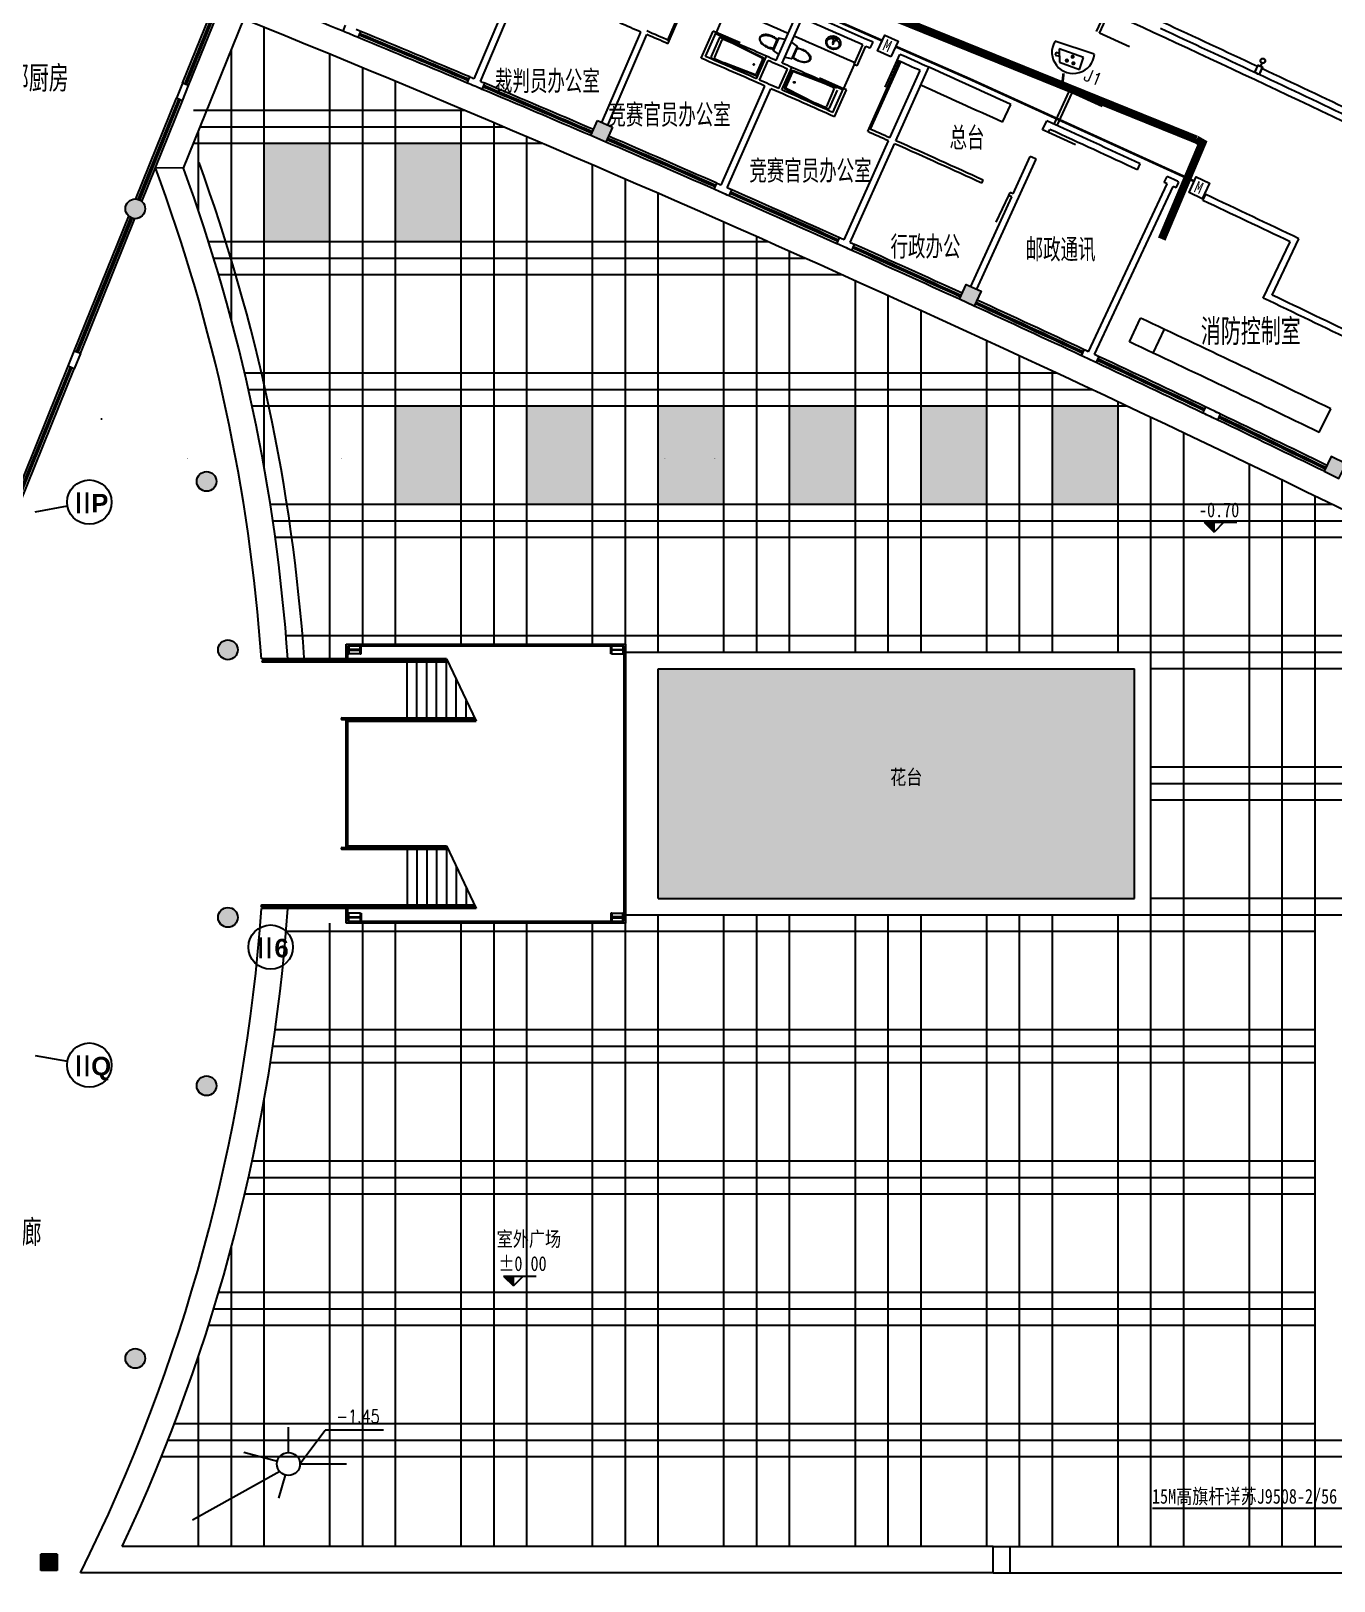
# Model space of a CAD drawing. Extents: x 23317406 to 24383751, y 42324270 to 43451021.
# Drawn here: x 24044219 to 24083895, y 43302981 to 43350191 of the extents above; entities that cross this region are included whole.
import ezdxf
from ezdxf.enums import TextEntityAlignment as Align

# ---------------------------------------------------------------- set-up
doc = ezdxf.new("R2010")
doc.units = 0
doc.header["$MEASUREMENT"] = 0
doc.linetypes.add('CONTINOUS', pattern=[2000000.0, 1000000.0, 1000000.0])
doc.linetypes.add('HIDDEN', pattern=[9.525, 6.35, -3.175])
doc.layers.get('0').update_dxf_attribs({"linetype": 'CONTINUOUS'})
doc.layers.get('DEFPOINTS').update_dxf_attribs({"linetype": 'CONTINUOUS'})
for name, color, linetype in [('WZ', 7, 'CONTINUOUS'), ('Y', 3, 'CONTINOUS'), ('Y-DIM', 7, 'CONTINUOUS'), ('Y-JING', 7, 'CONTINUOUS'), ('墙', 7, 'CONTINUOUS'), ('座位', 253, 'CONTINUOUS'), ('散水', 9, 'CONTINUOUS'), ('柱填充', 8, 'CONTINUOUS'), ('柱形', 7, 'CONTINUOUS'), ('标注', 7, 'CONTINUOUS'), ('栏杆', 146, 'CONTINUOUS'), ('楼梯', 5, 'CONTINUOUS'), ('汉字', 7, 'CONTINUOUS'), ('监控管线', 11, 'CONTINUOUS'), ('监控设备', 1, 'CONTINUOUS'), ('辅助件', 9, 'CONTINUOUS'), ('边界', 9, 'CONTINUOUS'), ('门禁管线', 6, 'CONTINUOUS'), ('门禁设备', 6, 'CONTINUOUS'), ('门窗', 7, 'CONTINUOUS'), ('隔墙', 7, 'CONTINUOUS')]:
    doc.layers.add(name, color=color, linetype=linetype)
doc.styles.add('ATT', font='txt')
doc.styles.add('DFHZ', font='romans.shx', dxfattribs={"width": 0.7, "bigfont": 'dfhz.shx'})
doc.styles.add('HZTXT', font='txt', dxfattribs={"width": 0.9, "bigfont": 'HZTXT'})
doc.styles.add('KSHZ', font='ROMANS.shx', dxfattribs={"height": 800, "bigfont": 'dfhz.shx'})
doc.styles.add('Q1', font='SimSun.ttf', dxfattribs={"width": 0.8, "height": 450})
doc.styles.add('Q200', font='SimSun.ttf', dxfattribs={"width": 0.8, "height": 450})
doc.styles.add('T-SG-01$0$Arial', font='ARIALBD.TTF')
doc.dimstyles.new('Q2', dxfattribs={"dimscale": 150, "dimtxt": 2.5, "dimasz": 2.5, "dimexe": 0, "dimexo": 0, "dimgap": 0.5, "dimtad": 1, "dimdec": 4, "dimdsep": 46, "dimtxsty": 'Q200', "dimblk1": 'DOTSMALL', "dimblk2": 'DOTSMALL', "dimsah": 1, "dimcen": 2.5, "dimadec": 0, "dimazin": 0, "dimtfac": 1, "dimtdec": 3, "dimtmove": 2, "dimatfit": 3, "dimldrblk": 'DOTSMALL', "dimfxl": 1, "dimtolj": 1, "dimtzin": 10, "dimarcsym": 0})
pattern_1 = [(0, (497811.5, 479338.13), (79.375, 158.75), [0, -158.75])]

# ---------------------------------------------------------------- blocks, each defined once
blk = doc.blocks.new('_DOTSMALL')
at = {"color": 0, "linetype": 'ByBlock', "const_width": 0.5}
blk.add_lwpolyline([(-0.0625, 0, 1), (0.0625, 0, 1)], format="xyb", close=True, dxfattribs=at)
blk = doc.blocks.new('*D57')
at = {"color": 0, "linetype": 'ByBlock'}
for p, q in [((24067622, 43415786), (24068480, 43416273)), ((24093003, 43322213), (24094989, 43322279))]:
    blk.add_line(p, q, dxfattribs=at)
blk.add_arc((23891114, 43315516), 203987, 1.9, 29.6, dxfattribs=at)
at = {"layer": 'DEFPOINTS', "color": 0, "linetype": 'ByBlock'}
for p in [(24067622, 43415786), (24065013, 43414304), (24091262, 43354904), (24091005, 43322147), (24093003, 43322213)]:
    blk.add_point(p, dxfattribs=at)
at = {"color": 0, "linetype": 'ByBlock', "xscale": 375, "yscale": 375, "zscale": 375}
for p, rotation in [((24068480, 43416273), 119.5999999999897), ((24094989, 43322279), 271.8999999989299)]:
    blk.add_blockref('_DOTSMALL', p, dxfattribs=dict(at, rotation=rotation))
at = {"color": 0, "linetype": 'ByBlock', "insert": (24087731, 43370967), "char_height": 450, "attachment_point": 5, "rotation": 285.75, "style": 'Q200'}
blk.add_mtext('\\A1;27.7°', dxfattribs=at)
blk = doc.blocks.new('M100')
at = {"layer": '门窗'}
blk.add_line((0, 1000), (0, 0), dxfattribs=at)
blk = doc.blocks.new('A$C0EA51E81')
at = {"layer": '标注', "rotation": 245.3683112165832}
blk.add_blockref('M100', (834, 2235), dxfattribs=at)
at = {"layer": '标注', "xscale": -1, "rotation": 245.368311216582}
blk.add_blockref('M100', (0, 417), dxfattribs=at)
blk = doc.blocks.new('A$C3B131FE0')
at = {"layer": '门窗', "xscale": 0.8999999999999999, "yscale": 0.8999999999999999, "zscale": 0.8999999999999999, "rotation": 154.1173299468511}
blk.add_blockref('M100', (898, 810), dxfattribs=at)
blk = doc.blocks.new('WC-3')
for points in [[(382, 218, 0.033558), (397, 269, 0.056391), (412, 405, 0.056391), (397, 541, 0.070142), (358, 644, 0.106098), (290, 721, 0.162033), (225, 743, 0.162033), (161, 721, 0.106098), (93, 644, 0.070142), (54, 541, 0.056391), (38, 405, 0.056391), (54, 269, 0.033558), (69, 218)], [(55, 405, -0.056391), (70, 537, -0.070142), (108, 636, -0.106098), (170, 708, -0.162033), (225, 726, -0.162033), (280, 708, -0.106098), (343, 636, -0.070142), (381, 537, -0.056391), (396, 405, -0.056391), (381, 273, -0.027675), (369, 232), (81, 232, -0.027675), (70, 273, -0.056391)], [(-20, 24, 0.477064), (0, 0), (463, 0, 0.477064), (473, 12), (431, 207, 0.354037), (426, 211), (24, 211, 0.354037), (19, 207)]]:
    blk.add_lwpolyline(points, format="xyb", close=True)
blk = doc.blocks.new('15PLAV04')
at = {"color": 0, "linetype": 'ByBlock'}
for p, q in [((2.5, -1.5), (2.5, 1.5)), ((7, 0.5), (3, 1.5)), ((4, 1.25), (4, 3.635323)), ((7, -0.5), (7, 0.5)), ((3, -1.5), (7, -0.5)), ((4, -3.628449), (4, -1.25))]:
    blk.add_line(p, q, dxfattribs=at)
blk.add_lwpolyline([(8, 9, 0.109452), (4.986152, 8.332258, 0.102376), (2.343146, 6.363961, 0.093737), (0.622313, 3.491319, 0.088426), (0, 0, 0.088426), (0.622313, -3.491319, 0.093737), (2.343146, -6.363961, 0.102376), (4.986152, -8.332258, 0.109452), (8, -9, 0.109452), (11.013848, -8.332258, 0.102376), (13.656854, -6.363961, 0.093737), (15.377687, -3.491319, 0.088426), (16, 0, 0.088426), (15.377687, 3.491319, 0.093737), (13.656854, 6.363961, 0.102376), (11.013848, 8.332258, 0.109452)], format="xyb", close=True, dxfattribs=at)
for centre in [(3, 2.5), (9, 0), (3, -2.5)]:
    blk.add_circle(centre, 1, dxfattribs=at)
for centre, radius, start, end in [((7, 3.635323), 3, 146.09549, 180), ((11.358035, 0.706347), 8.250845, 143.130102, 146.09549), ((9.915843, 1.787992), 6.448105, 118.911201, 143.130102), ((9, 3.446272), 4.553728, 90, 118.911201), ((9, 3.446272), 4.553728, 61.088799, 90), ((8.084157, 1.787992), 6.448105, 36.869898, 61.088799), ((6.641965, 0.706347), 8.250845, 17.257939, 36.869898), ((4.368267, 0), 10.631733, 0, 17.257939), ((4.368267, 0), 10.631733, 342.742061, 0), ((7, -3.628449), 3, 180, 212.259808), ((9.915843, -1.787992), 6.448105, 212.259808, 241.088799), ((9, -3.446272), 4.553728, 241.088799, 270), ((9, -3.446272), 4.553728, 270, 298.911201), ((8.084157, -1.787992), 6.448105, 298.911201, 323.130102), ((6.641965, -0.706347), 8.250845, 323.130102, 342.742061)]:
    blk.add_arc(centre, radius, start, end, dxfattribs=at)
at = {"color": 0, "linetype": 'ByBlock', "style": 'ATT'}
for tag, p, flags in [('ITEM', (0, -17.5), 3), ('ROOM_NUMBER', (0, -26.5), 1)]:
    blk.add_attdef(tag, p, '', height=6, dxfattribs=dict(at, flags=flags))
blk = doc.blocks.new('A$C1B106C9F')
at = {"layer": '汉字'}
blk.add_hatch(color=0, dxfattribs=at).paths.add_polyline_path([(300, 300), (0, 300), (300, 0)])
at = {"layer": '汉字', "color": 0}
for p, q in [((0, 300), (989, 300)), ((0, 300), (300, 0)), ((600, 300), (300, 0)), ((300, 0), (300, 300))]:
    blk.add_line(p, q, dxfattribs=at)
blk = doc.blocks.new('A$C598A25E8')
at = {"layer": '监控设备', "color": 6}
blk.add_lwpolyline([(525, 73), (86, 0), (0, 518), (439, 591)], close=True, dxfattribs=at)
at = {"layer": '门禁设备', "style": 'Q1', "width": 0.9}
blk.add_text('M', height=360, rotation=10.6583, dxfattribs=at).set_placement((170, 101, -121))
blk = doc.blocks.new('A$C5D8D358B')
at = {"layer": 'WZ'}
for p, q in [((1282, 582), (78, 983)), ((111, 632), (96, 555)), ((96, 555), (227, 520)), ((223, 601), (111, 632)), ((219, 743), (228, 340)), ((952, 486), (219, 743)), ((834, 122), (957, 487)), ((228, 340), (834, 122))]:
    blk.add_line(p, q, dxfattribs=at)
at = {"layer": 'WZ', "const_width": 63.8}
for points in [[(655, 500, 1), (592, 512, 1)], [(480, 384, 1), (417, 395, 1)], [(680, 300, 1), (616, 311, 1)]]:
    blk.add_lwpolyline(points, format="xyb", close=True, dxfattribs=at)
at = {"layer": 'WZ'}
blk.add_arc((644, 646), 650, 149.9091, 354.3172, dxfattribs=at)

msp = doc.modelspace()

# ---------------------------------------------------------------- hatches: boundary and pattern name
at = {"layer": '座位'}
h = msp.add_hatch(dxfattribs=at)
h.set_pattern_fill('DOTS', color=251, scale=100, style=0)
h.set_pattern_definition(pattern_1)
h.paths.add_polyline_path([(24057320.00002, 43338768.01505), (24055320.00002, 43338768.01505), (24055320.00002, 43335768.01505), (24057320.00002, 43335768.01505)])
h.paths.add_polyline_path([(24061320.00002, 43338768.01505), (24059320.00002, 43338768.01505), (24059320.00002, 43335768.01505), (24061320.00002, 43335768.01505)])
h.paths.add_polyline_path([(24065320.00002, 43338768.01505), (24063320.00002, 43338768.01505), (24063320.00002, 43335768.01505), (24065320.00002, 43335768.01505)])
h.paths.add_polyline_path([(24069320.00002, 43338768.01505), (24067320.00002, 43338768.01505), (24067320.00002, 43335768.01505), (24069320.00002, 43335768.01505)])
h.paths.add_polyline_path([(24073320.00002, 43338768.01505), (24071320.00002, 43338768.01505), (24071320.00002, 43335768.01505), (24073320.00002, 43335768.01505)])
h.paths.add_polyline_path([(24077320.00002, 43338768.01505), (24075320.00002, 43338768.01505), (24075320.00002, 43335768.01505), (24077320.00002, 43335768.01505)])
h.paths.add_polyline_path([(24053320.00002, 43346768.01505), (24051320.00002, 43346768.01505), (24051320.00002, 43343768.01505), (24053320.00002, 43343768.01505)])
h.paths.add_polyline_path([(24057320.00002, 43346768.01505), (24055320.00002, 43346768.01505), (24055320.00002, 43343768.01505), (24057320.00002, 43343768.01505)])
h = msp.add_hatch(dxfattribs=at)
h.set_pattern_fill('DOTS', color=251, scale=100, style=0)
h.set_pattern_definition(pattern_1)
h.paths.add_polyline_path([(24063320.00002, 43330768.01505), (24063320.00002, 43323768.01505), (24077820.00002, 43323768.01505), (24077820.00002, 43330768.01505)])
at = {"layer": '柱填充'}
h = msp.add_hatch(color=256, dxfattribs=at)
edge = h.paths.add_edge_path()
edge.add_arc((24047394.88723, 43344775.46336), 300, 0, 360)
edge = h.paths.add_edge_path()
edge.add_arc((24049564.8116, 43336471.36889), 300, 0, 360)
edge = h.paths.add_edge_path()
edge.add_arc((24050213.11165, 43331343.01503), 300, 0, 360)
edge = h.paths.add_edge_path()
edge.add_arc((24050213.11154, 43323193.01503), 300, 0, 360)
edge = h.paths.add_edge_path()
edge.add_arc((24047394.88723, 43309760.56815), 300, 0, 360)
edge = h.paths.add_edge_path()
edge.add_arc((24049564.81149, 43318064.66197), 300, 0, 360)

# ---------------------------------------------------------------- linework, layer by layer
for p, q in [((24044345.32982, 43335551.01807), (24045330.13757, 43335724.66625)), ((24044345.32982, 43318984.98193), (24045330.13757, 43318811.33375))]:
    msp.add_line(p, q)
at = {"color": 2}
for centre in [(24045994.88281, 43335841.87877), (24051515.86185, 43322288.26825), (24045994.88281, 43318694.12123)]:
    msp.add_circle(centre, 675, dxfattribs=at)
at = {"layer": 'Y'}
for p, q in [((24046347.70862, 43338382.04886), (24046388.89206, 43338382.04886)), ((24052058.60913, 43306895.17431), (24052058.60913, 43307671.53087)), ((24050697.67587, 43306908.85828), (24051720.47448, 43306635.53447)), ((24052408.60913, 43306545.17431), (24053822.73488, 43306545.17431)), ((24049131.39961, 43304847.65673), (24051800.15546, 43306322.61182)), ((24051769.74279, 43305507.93918), (24051964.70883, 43306208.0056))]:
    msp.add_line(p, q, dxfattribs=at)
at = {"layer": 'Y-DIM'}
for p, q in [((24052408.60913, 43306545.17431), (24053175.81608, 43307575.48602)), ((24054951.85756, 43307575.6874), (24053176.21711, 43307575.6874))]:
    msp.add_line(p, q, dxfattribs=at)
for centre, start, end in [((24048971.85644, 43337183.42565), 270, 297.458951725), ((24053674.90415, 43337183.42565), 213.282289901, 270), ((24063529.47999, 43337183.42565), 213.282289901, 270), ((24065037.59545, 43337183.42565), 270, 297.458951725)]:
    msp.add_arc(centre, 0.5, start, end, dxfattribs=at)
at = {"layer": 'Y-JING'}
msp.add_circle((24052058.60913, 43306545.17431), 350, dxfattribs=at)
at = {"layer": '墙'}
for p, q in [((24057716.81816, 43348733.58335), (24058999.44252, 43351774.12198)), ((24057901.09322, 43348655.84855), (24059183.71758, 43351696.38717)), ((24053722.91721, 43350182.1145), (24053799.23461, 43350366.98111)), ((24054185.08367, 43349991.32101), (24054261.40108, 43350176.18761)), ((24061602.21925, 43347403.86875), (24062789.45325, 43350159.00414)), ((24061785.89193, 43347324.72112), (24062973.12592, 43350079.8565)), ((24064629.15945, 43349362.57226), (24064988.33298, 43350187.79609)), ((24064760.75916, 43349414.35562), (24065080.02451, 43350147.88792)), ((24063612.61849, 43349803.6546), (24063652.32007, 43349895.43578)), ((24069283.75383, 43349172.05175), (24069547.9591, 43349765.93353)), ((24069375.12026, 43349131.40478), (24069639.32553, 43349725.28657)), ((24069776.32712, 43349664.29943), (24069857.68886, 43349847.0021)), ((24066311.18862, 43348736.45891), (24066612.79509, 43349423.14191)), ((24066402.74635, 43348696.24472), (24066664.13863, 43349291.36998)), ((24067086.19785, 43348395.41409), (24067388.75966, 43349081.67669)), ((24070555.12243, 43346850.95209), (24071559.12261, 43349085.78628)), ((24070598.03094, 43349297.55317), (24070679.69768, 43349480.11971)), ((24048833.71254, 43348605.13382), (24048646.47382, 43348141.51581)), ((24049019.15975, 43348530.23833), (24048833.71254, 43348605.13382)), ((24057500.8579, 43348607.56401), (24057578.59272, 43348791.8391)), ((24057961.54557, 43348413.22699), (24058039.28038, 43348597.50208)), ((24066994.69617, 43348435.75566), (24067256.9164, 43349030.51658)), ((24070372.68699, 43346932.91129), (24071294.72797, 43348985.31003)), ((24048831.92102, 43348066.62032), (24048646.47382, 43348141.51581)), ((24048831.92102, 43348066.62032), (24049019.15975, 43348530.23833)), ((24065237.77856, 43345494.34793), (24066566.94913, 43348514.82901)), ((24065420.83802, 43345413.79214), (24066750.00859, 43348434.27322)), ((24068633.40239, 43347710.18888), (24068958.57811, 43348441.12032)), ((24068684.12185, 43347578.17549), (24069049.94454, 43348400.47335)), ((24069696.05516, 43347126.62246), (24069736.90777, 43347217.89712)), ((24075021.28094, 43347184.954), (24075146.3176, 43347457.65501)), ((24075203.08161, 43347101.59623), (24075244.76049, 43347192.49657)), ((24068979.38061, 43343831.50874), (24070331.70739, 43346841.69357)), ((24069161.81606, 43343749.54955), (24070514.14283, 43346759.73437)), ((24073014.91959, 43342329.28394), (24074827.97163, 43346283.49322)), ((24074125.18489, 43345230.59681), (24074646.17097, 43346366.85099)), ((24077911.89095, 43345960.17352), (24077996.27244, 43346141.50129)), ((24078727.39726, 43345579.84617), (24078812.08145, 43345761.03278)), ((24065019.90834, 43345371.66023), (24065100.46414, 43345554.71971)), ((24065477.55698, 43345170.27075), (24065558.11278, 43345353.33023)), ((24073174.13041, 43345555.42587), (24073215.62284, 43345646.41146)), ((24073992.61097, 43345181.34218), (24074034.25597, 43345272.25804)), ((24076423.72515, 43340419.87775), (24078817.95302, 43345537.51139)), ((24076604.88032, 43340335.12633), (24078999.10819, 43345452.75996)), ((24079089.64036, 43345410.37477), (24079174.45901, 43345591.49848)), ((24072833.11893, 43342412.64171), (24074083.50601, 43345139.69648)), ((24079904.22687, 43345028.08136), (24079989.34788, 43345209.06316)), ((24068760.57465, 43343710.49777), (24068842.53386, 43343892.93323)), ((24082007.79434, 43342150.00218), (24082826.12518, 43343864.74261)), ((24069216.66325, 43343505.59978), (24069298.62246, 43343688.03524)), ((24081741.15527, 43342055.64327), (24082559.4861, 43343770.38371)), ((24072624.74891, 43341958.19329), (24072624.72448, 43341958.13999)), ((24072806.54958, 43341874.83552), (24072806.52514, 43341874.78222)), ((24077668.18928, 43340720.06279), (24078007.19547, 43341444.6845)), ((24078392.80996, 43340381.05708), (24078731.81615, 43341105.67879)), ((24045350.20833, 43339979.69959), (24045537.44705, 43340443.3176)), ((24045722.89426, 43340368.42211), (24045535.65553, 43339904.8041)), ((24045722.89426, 43340368.42211), (24045537.44705, 43340443.3176)), ((24076203.08647, 43340302.24154), (24076287.83791, 43340483.39673)), ((24076655.9744, 43340090.36297), (24076740.72583, 43340271.51816)), ((24045535.65553, 43339904.8041), (24045350.20833, 43339979.69959)), ((24079904.49307, 43338555.34876), (24079990.63317, 43338735.84777)), ((24080355.74055, 43338339.99855), (24080441.88064, 43338520.49756))]:
    msp.add_line(p, q, dxfattribs=at)
at = {"layer": '墙', "ltscale": 300}
for p, q in [((24066909.31124, 43349292.83172), (24067513.47968, 43350665.77766)), ((24067092.3707, 43349212.27592), (24067696.53914, 43350585.22187))]:
    msp.add_line(p, q, dxfattribs=at)
at = {"layer": '墙', "ltscale": 5000}
msp.add_line((24083445.23301, 43337963.0665), (24083795.32817, 43338682.39618), dxfattribs=at)
for radius, start, end in [(533172.67138, 67.1172342395, 67.1172342395), (533172.67138, 66.2587266313, 66.2587266313), (533172.67138, 64.4772342395, 64.4772342395), (533172.67138, 64.9387266313, 64.9387266313), (532972.67138, 67.5411048634, 67.5948560074), (533172.67138, 67.5411149448, 67.5572342395), (532972.67138, 67.1011048634, 67.1548560074), (533172.67138, 67.1387266313, 67.154845926), (533172.67138, 67.1011149448, 67.1172342395), (532972.67138, 66.2211048634, 66.2748560074), (533172.67138, 66.2587266313, 66.274845926), (533172.67138, 66.2211149448, 66.2372342395), (533172.67138, 65.8187266313, 65.834845926), (532972.67138, 65.7811048634, 65.8348560074), (533172.67138, 65.7811149448, 65.7972342395), (532972.67138, 64.9011048634, 64.9548560074), (533172.67138, 64.9387266313, 64.954845926), (533172.67138, 64.9011149448, 64.9172342395), (533172.67138, 64.4611149448, 64.514845926), (532972.67138, 64.4611048634, 64.5148560074), (533172.67138, 64.4611149448, 64.4772342395)]:
    msp.add_arc((23850578.58196, 42857442.58139), radius, start, end, dxfattribs=at)
at = {"layer": '墙'}
for centre, radius, start, end in [((23850634.74669, 42857737.27781), 530172.67138, 79.4743453394, 79.4743453394), ((23850639.30178, 42857736.37231), 530172.67138, 78.1227654233, 78.1227654233), ((23850644.55659, 42857735.23786), 530172.67138, 77.5606287088, 77.5606287088), ((23850649.0789, 42857734.18074), 530172.67138, 76.2090487927, 76.2090487927), ((23850578.58196, 42857442.58139), 539022.67138, 65.9954812699, 66.5004796009), ((23850578.58196, 42857442.58139), 538822.67138, 66.0220611067, 66.2373469222), ((23850578.58196, 42857442.58139), 542822.67138, 64.0743683262, 65.3416016747), ((23850578.58196, 42857442.58139), 536472.67138, 66.6986605283, 66.7730570385), ((23850578.58196, 42857442.58139), 536572.67138, 66.6029048276, 66.6826413842), ((23850578.58196, 42857442.58139), 536472.67138, 66.6029038324, 66.6773003425), ((23850578.58196, 42857442.58139), 537372.67138, 66.4738933427, 66.4845396989), ((23850578.58196, 42857442.58139), 543022.67138, 64.8358938867, 65.1700669841), ((23850578.58196, 42857442.58139), 538822.67138, 65.9954812699, 66.0114275935), ((23850578.58196, 42857442.58139), 536472.67138, 66.2586605284, 66.4845565672), ((23850578.58196, 42857442.58139), 536572.67138, 66.2931877626, 66.4738774695), ((23850578.58196, 42857442.58139), 537322.67138, 66.2586436334, 66.2931803103), ((23850578.58196, 42857442.58139), 537222.67138, 66.2134447509, 66.28251612), ((23850578.58196, 42857442.58139), 537322.67138, 66.2027805606, 66.2373172376), ((23850578.58196, 42857442.58139), 538172.67138, 66.0114211721, 66.0220675283), ((23850578.58196, 42857442.58139), 538822.67138, 65.8186139486, 65.8997973652), ((23850578.58196, 42857442.58139), 539022.67138, 65.7973508677, 65.8997973652), ((23850578.58196, 42857442.58139), 536572.67138, 66.2134512108, 66.2825096601), ((23850578.58196, 42857442.58139), 543022.67138, 64.4858938867, 64.8200669841), ((23850578.58196, 42857442.58139), 536472.67138, 66.0114043037, 66.2373003425), ((23850578.58196, 42857442.58139), 536572.67138, 66.0220834014, 66.2027731083), ((23850578.58196, 42857442.58139), 537372.67138, 66.0114211721, 66.0220675283), ((23850578.58196, 42857442.58139), 536572.67138, 65.818658538, 65.8930560433), ((23850578.58196, 42857442.58139), 538722.67138, 65.3573449484, 65.3786159225), ((23850578.58196, 42857442.58139), 539022.67138, 65.0449273869, 65.3786100031), ((23850578.58196, 42857442.58139), 538822.67138, 65.0449273869, 65.3573469222), ((23850578.58196, 42857442.58139), 536472.67138, 65.8186605284, 65.8930570385), ((23850578.58196, 42857442.58139), 536472.67138, 65.48545052, 65.7973003425), ((23850578.58196, 42857442.58139), 536572.67138, 65.48545052, 65.7973023329), ((23850578.58196, 42857442.58139), 537822.67138, 65.3573271508, 65.37863372), ((23850578.58196, 42857442.58139), 539022.67138, 64.9067173552, 64.9492435156), ((23850578.58196, 42857442.58139), 536572.67138, 65.3786585379, 65.3893386307), ((23850578.58196, 42857442.58139), 538822.67138, 64.9386139486, 64.9492435156), ((23850578.58196, 42857442.58139), 538822.67138, 64.9067173552, 64.9173469222), ((23850578.58196, 42857442.58139), 536472.67138, 65.3786605283, 65.3893386307), ((23850578.58196, 42857442.58139), 538822.67138, 64.4986139486, 64.8110768681), ((23850578.58196, 42857442.58139), 539022.67138, 64.4773508677, 64.8110768681), ((23850578.58196, 42857442.58139), 536922.67138, 64.1653411483, 64.4986515773), ((23850578.58196, 42857442.58139), 537122.67138, 64.1653411483, 64.477313267)]:
    msp.add_arc(centre, radius, start, end, dxfattribs=at)
at = {"layer": '座位', "color": 251}
for p, q in [((24051320.00002, 43336882.46151), (24051320.00002, 43350302.23204)), ((24053320.00002, 43331068.01503), (24053320.00002, 43349482.89434)), ((24055320.00002, 43331518.015), (24055320.00002, 43348654.04695)), ((24057432.92991, 43347768.01505), (24049170.24008, 43347768.01505)), ((24057320.00002, 43331518.015), (24057320.00002, 43347815.64164)), ((24059787.50178, 43346768.01505), (24049170.24008, 43346768.01505)), ((24049320.00002, 43344710.42283), (24049320.00002, 43347138.83261)), ((24059320.00002, 43331518.015), (24059320.00002, 43346967.62932)), ((24061320.00002, 43331518.015), (24061320.00002, 43346109.95996)), ((24063320.00002, 43331268.01505), (24063320.00002, 43345242.58262)), ((24065320.00002, 43331268.01505), (24065320.00002, 43344365.44544)), ((24066669.59227, 43343768.01505), (24049626.96212, 43343768.01505)), ((24067320.00002, 43331268.01505), (24067320.00002, 43343478.49556)), ((24068906.26138, 43342768.01505), (24049932.24966, 43342768.01505)), ((24069320.00002, 43331268.01505), (24069320.00002, 43342581.67916)), ((24071320.00002, 43331268.01505), (24071320.00002, 43341674.94144)), ((24073320.00002, 43331268.01505), (24073320.00002, 43340758.22654)), ((24075456.16689, 43339768.01505), (24050725.31919, 43339768.01505)), ((24075320.00002, 43331268.01505), (24075320.00002, 43339831.47758)), ((24077588.6678, 43338768.01505), (24050949.75443, 43338768.01505)), ((24077320.00002, 43331268.01505), (24077320.00002, 43338894.63663)), ((24079320.00002, 43304028), (24079320.00002, 43337947.64466)), ((24081320.00002, 43304028), (24081320.00002, 43336990.44152)), ((24083320.00002, 43323268.01505), (24083320.00002, 43336022.96595)), ((24083843.52076, 43335768.01505), (24051506.77199, 43335768.01505)), ((24085883.02846, 43334768.01505), (24051654.34471, 43334768.01505)), ((24105095.25057, 43331768.01505), (24051984.9254, 43331768.01505)), ((24105095.25057, 43330768.01505), (24078320.00002, 43330768.01505)), ((24105095.25057, 43327768.01505), (24078320.00002, 43327768.01505)), ((24105095.25057, 43326768.01505), (24078320.00002, 43326768.01505)), ((24105095.25057, 43323768.01505), (24078320.00002, 43323768.01505)), ((24063320.00002, 43304028), (24063320.00002, 43323268.01505)), ((24065320.00002, 43304028), (24065320.00002, 43323268.01505)), ((24067320.00002, 43304028), (24067320.00002, 43323268.01505)), ((24069320.00002, 43304028), (24069320.00002, 43323268.01505)), ((24071320.00002, 43304028), (24071320.00002, 43323268.01505)), ((24073320.00002, 43304028), (24073320.00002, 43323268.01505)), ((24075320.00002, 43304028), (24075320.00002, 43323268.01505)), ((24077320.00002, 43304028), (24077320.00002, 43323268.01505)), ((24083320.00002, 43322768.01505), (24051984.92528, 43322768.01505)), ((24053320.00002, 43304028), (24053320.00002, 43323018.015)), ((24055320.00002, 43304028), (24055320.00002, 43323018.015)), ((24057320.00002, 43304028), (24057320.00002, 43323018.015)), ((24059320.00002, 43304028), (24059320.00002, 43323018.015)), ((24061320.00002, 43304028), (24061320.00002, 43323018.015)), ((24083320.00002, 43319768.01505), (24051654.34451, 43319768.01505)), ((24083320.00002, 43318768.01505), (24051506.77177, 43318768.01505)), ((24051320.00002, 43304028), (24051320.00002, 43317653.57)), ((24083320.00002, 43315768.01505), (24050949.75413, 43315768.01505)), ((24083320.00002, 43314768.01505), (24050725.31886, 43314768.01505)), ((24083320.00002, 43311768.01505), (24049932.24925, 43311768.01505)), ((24083320.00002, 43310768.01505), (24049626.96168, 43310768.01505)), ((24049320.00002, 43304028), (24049320.00002, 43309825.60867)), ((24083320.00002, 43307768.01505), (24048583.18227, 43307768.01505)), ((24083320.00002, 43304028), (24083320.00002, 43307268.01505)), ((24090772.96823, 43306768.01505), (24048191.15737, 43306768.01505))]:
    msp.add_line(p, q, dxfattribs=at)
at = {"layer": '座位'}
for p, q in [((24050320.00002, 43341386.71137), (24050320.00002, 43349614.91236)), ((24054320.00002, 43331518.015), (24054320.00002, 43349069.66235)), ((24049372.17218, 43347268.01505), (24058614.14791, 43347268.01505)), ((24058320.00002, 43331518.015), (24058320.00002, 43347392.83946)), ((24062320.00002, 43331518.015), (24062320.00002, 43345677.48801)), ((24066320.00002, 43331268.01505), (24066320.00002, 43343923.20042)), ((24049782.21317, 43343268.01505), (24067791.38124, 43343268.01505)), ((24070320.00002, 43331268.01505), (24070320.00002, 43342129.55393)), ((24074320.00002, 43331268.01505), (24074320.00002, 43340296.10991)), ((24050839.99238, 43339268.01505), (24076525.48643, 43339268.01505)), ((24078320.00002, 43304028), (24078320.00002, 43338422.41326)), ((24082320.00002, 43304028), (24082320.00002, 43336507.99166)), ((24051582.91434, 43335268.01505), (24084866.02744, 43335268.01505)), ((24062320.00002, 43331268.01505), (24105095.25057, 43331268.01505)), ((24063320.00002, 43330768.01505), (24077820.00002, 43330768.01505)), ((24063320.00002, 43323768.01505), (24063320.00002, 43330768.01505)), ((24077820.00002, 43323768.01505), (24077820.00002, 43330768.01505)), ((24078320.00002, 43327268.01505), (24105095.25057, 43327268.01505)), ((24063320.00002, 43323768.01505), (24077820.00002, 43323768.01505)), ((24062320.00002, 43323268.01505), (24105095.25057, 43323268.01505)), ((24066320.00002, 43304028), (24066320.00002, 43323268.01505)), ((24070320.00002, 43304028), (24070320.00002, 43323268.01505)), ((24074320.00002, 43304028), (24074320.00002, 43323268.01505)), ((24083320.00002, 43307268.01505), (24083320.00002, 43323268.01505)), ((24054320.00002, 43304028), (24054320.00002, 43323018.015)), ((24058320.00002, 43304028), (24058320.00002, 43323018.015)), ((24062320.00002, 43304028), (24062320.00002, 43323018.015)), ((24051582.91413, 43319268.01505), (24083320.00002, 43319268.01505)), ((24050839.99207, 43315268.01505), (24083320.00002, 43315268.01505)), ((24050320.00002, 43304028), (24050320.00002, 43313149.32013)), ((24049782.21275, 43311268.01505), (24083320.00002, 43311268.01505)), ((24048389.99645, 43307268.01505), (24090794.24716, 43307268.01505))]:
    msp.add_line(p, q, dxfattribs=at)
at = {"layer": '散水', "ltscale": 5000}
msp.add_line((24048864.79566, 43346011.71032), (24050699.47278, 43350554.51718), dxfattribs=at)
at = {"layer": '散水'}
for p, q in [((24048864.79566, 43346011.71032), (24048007.54322, 43346025.39514)), ((24073520, 43304028), (24046998.03373, 43304028))]:
    msp.add_line(p, q, dxfattribs=at)
at = {"layer": '散水', "ltscale": 5000}
msp.add_arc((23850578.58196, 42857442.58139), 532172.67138, 63.2160337812, 67.911082889, dxfattribs=at)
at = {"layer": '散水'}
for radius, start, end in [(54800, 3.976255215, 20.001102313), (55300, 3.976255215, 20.001102313), (54800, 334.907057243, 356.023743281)]:
    msp.add_arc((23997370.00064, 43327268.01575), radius, start, end, dxfattribs=at)
at = {"layer": '柱填充'}
for points in [[(24061464.46475, 43347463.22947), (24061923.64644, 43347265.36039), (24061266.59564, 43347004.04773), (24061725.77733, 43346806.17865)], [(24072696.76843, 43342475.16004), (24073151.27009, 43342266.76561), (24072488.37398, 43342020.65832), (24072942.87564, 43341812.2639)], [(24083811.18467, 43337229.66348), (24084260.76509, 43337010.85432), (24083592.37548, 43336780.08302), (24084041.95588, 43336561.27386)], [(24045015.79747, 43303798.0154), (24044515.79775, 43303798.0154), (24045015.79742, 43303298.01574), (24044515.79808, 43303298.01574)], [(24045015.79747, 43303798.0154), (24044515.79775, 43303798.0154), (24045015.79742, 43303298.01574), (24044515.79808, 43303298.01574)]]:
    msp.add_solid(points, dxfattribs=at)
at = {"layer": '柱形'}
for p, q in [((24081692.56867, 43349215.07468), (24081650.03493, 43349124.57119)), ((24081697.99888, 43349212.52266), (24081655.46514, 43349122.01917)), ((24061266.59564, 43347004.04773), (24061464.46475, 43347463.22947)), ((24061464.46475, 43347463.22947), (24061923.64644, 43347265.36039)), ((24061923.64644, 43347265.36039), (24061725.77733, 43346806.17865)), ((24061725.77733, 43346806.17865), (24061266.59564, 43347004.04773)), ((24053870.00002, 43331468.015), (24053870.00002, 43331218.015)), ((24053900.00002, 43331468.015), (24053870.00002, 43331468.015)), ((24053870.00002, 43331218.015), (24053900.00002, 43331218.015)), ((24053900.00002, 43331468.015), (24053900.00002, 43331358.015)), ((24054240.00002, 43331358.015), (24053900.00002, 43331358.015)), ((24053900.00002, 43331328.015), (24054240.00002, 43331328.015)), ((24053900.00002, 43331328.015), (24053900.00002, 43331218.015)), ((24054270.00002, 43331468.015), (24054240.00002, 43331468.015)), ((24054240.00002, 43331358.015), (24054240.00002, 43331468.015)), ((24054240.00002, 43331218.015), (24054240.00002, 43331328.015)), ((24054240.00002, 43331218.015), (24054270.00002, 43331218.015)), ((24054270.00002, 43331218.015), (24054270.00002, 43331468.015)), ((24061870.00002, 43331468.015), (24061900.00002, 43331468.015)), ((24061870.00002, 43331218.015), (24061870.00002, 43331468.015)), ((24061900.00002, 43331218.015), (24061870.00002, 43331218.015)), ((24061900.00002, 43331358.015), (24061900.00002, 43331468.015)), ((24061900.00002, 43331358.015), (24062240.00002, 43331358.015)), ((24062240.00002, 43331328.015), (24061900.00002, 43331328.015)), ((24061900.00002, 43331218.015), (24061900.00002, 43331328.015)), ((24062240.00002, 43331468.015), (24062240.00002, 43331358.015)), ((24062240.00002, 43331468.015), (24062270.00002, 43331468.015)), ((24062240.00002, 43331328.015), (24062240.00002, 43331218.015)), ((24062270.00002, 43331218.015), (24062240.00002, 43331218.015)), ((24062270.00002, 43331468.015), (24062270.00002, 43331218.015)), ((24053870.00002, 43323068.015), (24053870.00002, 43323318.015)), ((24053870.00002, 43323318.015), (24053900.00002, 43323318.015)), ((24053900.00002, 43323208.015), (24053900.00002, 43323318.015)), ((24053900.00002, 43323208.015), (24054240.00002, 43323208.015)), ((24054240.00002, 43323178.015), (24053900.00002, 43323178.015)), ((24053900.00002, 43323068.015), (24053900.00002, 43323178.015)), ((24054240.00002, 43323318.015), (24054240.00002, 43323208.015)), ((24054240.00002, 43323318.015), (24054270.00002, 43323318.015)), ((24054240.00002, 43323178.015), (24054240.00002, 43323068.015)), ((24054270.00002, 43323318.015), (24054270.00002, 43323068.015)), ((24061870.00002, 43323318.015), (24061870.00002, 43323068.015)), ((24061900.00002, 43323318.015), (24061870.00002, 43323318.015)), ((24061900.00002, 43323318.015), (24061900.00002, 43323208.015)), ((24062240.00002, 43323208.015), (24061900.00002, 43323208.015)), ((24061900.00002, 43323178.015), (24062240.00002, 43323178.015)), ((24061900.00002, 43323178.015), (24061900.00002, 43323068.015)), ((24062270.00002, 43323318.015), (24062240.00002, 43323318.015)), ((24062240.00002, 43323208.015), (24062240.00002, 43323318.015)), ((24062240.00002, 43323068.015), (24062240.00002, 43323178.015)), ((24062270.00002, 43323068.015), (24062270.00002, 43323318.015)), ((24053900.00002, 43323068.015), (24053870.00002, 43323068.015)), ((24054270.00002, 43323068.015), (24054240.00002, 43323068.015)), ((24061870.00002, 43323068.015), (24061900.00002, 43323068.015)), ((24062240.00002, 43323068.015), (24062270.00002, 43323068.015)), ((24044515.79775, 43303298.0154), (24044515.79775, 43303798.0154)), ((24044515.79775, 43303298.0154), (24044515.79775, 43303798.0154)), ((24045015.79775, 43303798.0154), (24045015.79775, 43303298.0154)), ((24045015.79775, 43303798.0154), (24045015.79775, 43303298.0154)), ((24045015.79775, 43303298.0154), (24044515.79775, 43303298.0154)), ((24045015.79775, 43303298.0154), (24044515.79775, 43303298.0154))]:
    msp.add_line(p, q, dxfattribs=at)
at = {"layer": '柱形', "color": 4}
for p, q in [((24054240.00002, 43331468.015), (24053900.00002, 43331468.015)), ((24054240.00002, 43331218.015), (24053900.00002, 43331218.015)), ((24061900.00002, 43331468.015), (24062240.00002, 43331468.015)), ((24061900.00002, 43331218.015), (24062240.00002, 43331218.015)), ((24054240.00002, 43323318.015), (24053900.00002, 43323318.015)), ((24061900.00002, 43323318.015), (24062240.00002, 43323318.015)), ((24054240.00002, 43323068.015), (24053900.00002, 43323068.015)), ((24061900.00002, 43323068.015), (24062240.00002, 43323068.015))]:
    msp.add_line(p, q, dxfattribs=at)
at = {"layer": '柱形', "linetype": 'HIDDEN', "ltscale": 300}
msp.add_line((24045015.79775, 43303798.0154), (24044515.79775, 43303798.0154), dxfattribs=at)
msp.add_line((24045015.79775, 43303798.0154), (24044515.79775, 43303798.0154), dxfattribs=at)
at = {"layer": '柱形'}
for points in [[(24081614.29111, 43348865.13147, 0.0000690579), (24081478.53588, 43348928.93208), (24081584.87022, 43349155.1908, -0.0000690261), (24081720.62545, 43349091.39019)], [(24081611.41326, 43348873.11443, 0.0000635325), (24081486.51845, 43348931.81098), (24081587.74874, 43349147.20929, -0.0000635047), (24081712.64355, 43349088.51273)]]:
    msp.add_lwpolyline(points, format="xyb", close=True, dxfattribs=at)
for points in [[(24072488.37398, 43342020.65832), (24072696.76843, 43342475.16004), (24073151.27009, 43342266.76561), (24072942.87564, 43341812.2639)], [(24084260.76509, 43337010.85432), (24083811.18467, 43337229.66348), (24083592.37548, 43336780.08302), (24084041.9559, 43336561.27385)]]:
    msp.add_lwpolyline(points, close=True, dxfattribs=at)
for centre, radius in [((24081727.18408, 43349281.67628), 75), ((24081727.18408, 43349281.67628), 69), ((24047394.88723, 43344775.46336), 300), ((24049564.8116, 43336471.36889), 300), ((24050213.11165, 43331343.01503), 300), ((24050213.11165, 43331343.01503), 300), ((24050213.11154, 43323193.01503), 300), ((24050213.11154, 43323193.01503), 300), ((24049564.81149, 43318064.66197), 300), ((24049564.81149, 43318064.66197), 300), ((24047394.88723, 43309760.56815), 300), ((24047394.88723, 43309760.56815), 300)]:
    msp.add_circle(centre, radius, dxfattribs=at)
at = {"layer": '栏杆', "ltscale": 100}
for p, q in [((24056900, 43331018.01503), (24051272.1104, 43331018.01503)), ((24056930, 43330968.01503), (24051272.1104, 43330968.01503)), ((24053693.18448, 43329268.01503), (24057710, 43329268.01503)), ((24053693.18448, 43329218.01503), (24057740, 43329218.01503)), ((24053693.18448, 43325318.01503), (24056900, 43325318.01503)), ((24053693.18448, 43325268.01503), (24056930, 43325268.01503)), ((24057710, 43323568.01503), (24051243.09221, 43323568.01503)), ((24057740, 43323518.01503), (24051243.09221, 43323518.01503))]:
    msp.add_line(p, q, dxfattribs=at)
for centre in [(24051272.1104, 43330993.01503), (24053693.18448, 43329243.01503), (24053693.18448, 43325293.01503), (24051243.09221, 43323543.01503)]:
    msp.add_arc(centre, 25, 90, 270, dxfattribs=at)
at = {"layer": '楼梯'}
for p, q in [((24055670, 43331018.01503), (24055670, 43331068.01503)), ((24055670, 43329268.01503), (24055670, 43330968.01503)), ((24055970, 43331018.01503), (24055970, 43331068.01503)), ((24055970, 43329268.01503), (24055970, 43330968.01503)), ((24056270, 43331018.01503), (24056270, 43331068.01503)), ((24056270, 43329268.01503), (24056270, 43330968.01503)), ((24056570, 43331018.01503), (24056570, 43331068.01503)), ((24056570, 43329268.01503), (24056570, 43330968.01503)), ((24056870, 43331018.01503), (24056870, 43331068.01503)), ((24056870, 43329268.01503), (24056870, 43330968.01503)), ((24057170, 43329268.01503), (24057170, 43330434.6817)), ((24057470, 43329268.01503), (24057470, 43329801.34837)), ((24055670, 43329168.01503), (24055670, 43329218.01503)), ((24055970, 43329168.01503), (24055970, 43329218.01503)), ((24056270, 43329168.01503), (24056270, 43329218.01503)), ((24056570, 43329168.01503), (24056570, 43329218.01503)), ((24056870, 43329168.01503), (24056870, 43329218.01503)), ((24057170, 43329168.01503), (24057170, 43329218.01503)), ((24057470, 43329168.01503), (24057470, 43329218.01503)), ((24055670, 43325368.01503), (24055670, 43325318.01503)), ((24055670, 43325268.01503), (24055670, 43323568.01503)), ((24055970, 43325368.01503), (24055970, 43325318.01503)), ((24055970, 43325268.01503), (24055970, 43323568.01503)), ((24056270, 43325368.01503), (24056270, 43325318.01503)), ((24056270, 43325268.01503), (24056270, 43323568.01503)), ((24056570, 43325368.01503), (24056570, 43325318.01503)), ((24056570, 43325268.01503), (24056570, 43323568.01503)), ((24056870, 43325368.01503), (24056870, 43325318.01503)), ((24056870, 43325268.01503), (24056870, 43323568.01503)), ((24057170, 43324734.6817), (24057170, 43323568.01503)), ((24057470, 43324101.34837), (24057470, 43323568.01503)), ((24055670, 43323518.01503), (24055670, 43323468.01503)), ((24055970, 43323518.01503), (24055970, 43323468.01503)), ((24056270, 43323518.01503), (24056270, 43323468.01503)), ((24056570, 43323518.01503), (24056570, 43323468.01503)), ((24056870, 43323518.01503), (24056870, 43323468.01503)), ((24057170, 43323518.01503), (24057170, 43323468.01503)), ((24057470, 43323518.01503), (24057470, 43323468.01503))]:
    msp.add_line(p, q, dxfattribs=at)
at = {"layer": '监控管线', "color": 2, "const_width": 250}
for points in [[(24005962.50221, 43374375.84004), (24015968.38047, 43371083.25573), (24036574.23217, 43363994.77166), (24059466.1809, 43355072.36259), (24079699.51177, 43346886.28986)], [(24079699.51177, 43346886.28986), (24079699.51177, 43346886.28986), (24079886.28862, 43346779.83246), (24078650.0778, 43343853.72501)]]:
    msp.add_lwpolyline(points, dxfattribs=at)
at = {"layer": '监控管线', "color": 1, "const_width": 80}
msp.add_lwpolyline([(24075659.55648, 43348901.4769), (24075624.74636, 43348588.61764)], dxfattribs=at)
at = {"layer": '辅助件'}
for p, q in [((24065226.42618, 43349996.80637), (24065590.91565, 43349837.3758)), ((24065173.74873, 43349976.18875), (24064929.29245, 43349417.31388)), ((24065257.3526, 43349917.79019), (24065028.92624, 43349395.56284)), ((24065310.03005, 43349938.4078), (24065584.88655, 43349818.1834)), ((24065584.88655, 43349818.1834), (24066477.75707, 43349377.55114)), ((24065594.78188, 43349835.42903), (24066512.8904, 43349383.75559)), ((24064949.91006, 43349364.63642), (24065314.39952, 43349205.20586)), ((24065049.54385, 43349342.88539), (24065324.40035, 43349222.66099)), ((24066273.34088, 43348836.09852), (24065318.45349, 43349203.68827)), ((24066254.04835, 43348866.10926), (24065324.40035, 43349222.66099)), ((24066244.95178, 43348869.99536), (24065324.40035, 43349222.66099)), ((24066494.24914, 43349326.97043), (24066302.3857, 43348888.33308)), ((24066529.64178, 43349333.02491), (24066321.96436, 43348858.23372)), ((24067378.48738, 43348959.48819), (24067168.70602, 43348485.62285)), ((24067397.93235, 43348929.30228), (24067204.12517, 43348491.52028)), ((24068380.45608, 43348609.58584), (24067427.20858, 43348981.4075)), ((24068374.42512, 43348590.63969), (24067446.3678, 43348951.31147)), ((24068648.74565, 43348469.19731), (24068374.42512, 43348590.63969)), ((24068748.28198, 43348447.00455), (24068384.50328, 43348608.05029)), ((24067185.23221, 43348434.81836), (24068101.32824, 43347979.07699)), ((24067220.39272, 43348440.86691), (24068111.29998, 43347996.27855)), ((24067229.40312, 43348436.78498), (24068111.29998, 43347996.27855)), ((24068669.1294, 43348416.42892), (24068438.38888, 43347895.21993)), ((24068768.66573, 43348394.23617), (24068521.7329, 43347836.4511)), ((24068468.96451, 43347816.06735), (24068105.18581, 43347977.11309)), ((24068385.6205, 43347874.83618), (24068111.29998, 43347996.27855)), ((24073804.79005, 43347410.98147), (24074054.86409, 43347956.38506)), ((24073520, 43303228), (24073520, 43304028)), ((24073520, 43304028), (24074020, 43304028)), ((24074020, 43304028), (24074020, 43303228)), ((24074020, 43304028), (24090634.07238, 43304028)), ((24073520, 43303228), (24045723.67313, 43303228)), ((24073520, 43303228), (24074020, 43303228)), ((24074020, 43303228), (24090586.40217, 43303228))]:
    msp.add_line(p, q, dxfattribs=at)
for centre, radius in [((24066229.18009, 43349170.1308), 20), ((24066229.18009, 43349170.1308), 16), ((24067461.35485, 43348627.90909), 20), ((24067461.35485, 43348627.90909), 16)]:
    msp.add_circle(centre, radius, dxfattribs=at)
for centre, radius, start, end in [((23850578.58196, 42857442.58139), 538222.67138, 66.2586258027, 66.4738997642), ((23850578.58196, 42857442.58139), 537322.67138, 66.2931877626, 66.4738774695), ((24065210.39626, 43349960.15883), 40, 66.375051984, 156.375051984), ((23850578.58196, 42857442.58139), 538222.67138, 66.0220611067, 66.2373350682), ((24065294.00013, 43349901.76027), 40, 66.375051984, 156.375051984), ((24065574.88573, 43349800.72827), 40, 60.171604082, 66.375051984), ((24064965.93998, 43349401.28396), 40, 156.375051984, 246.375051984), ((24065065.57377, 43349379.53292), 40, 156.375051984, 246.375051984), ((24065330.42944, 43349241.85339), 40, 246.375051984, 252.578499886), ((24066457.60161, 43349343.00035), 40, 336.375051984, 59.742537369), ((24066492.99424, 43349349.05483), 40, 336.375051984, 60.171604082), ((23850578.58196, 42857442.58139), 537322.67138, 66.0220834014, 66.2027805606), ((23850578.58196, 42857442.58139), 539022.67138, 65.5061649489, 65.7973508677), ((24066265.73817, 43348904.363), 40, 253.007566599, 336.375051984), ((24066285.31683, 43348874.26364), 40, 252.578499886, 336.375051984), ((24067415.06345, 43348943.29587), 40, 72.324356788, 156.120908887), ((24067434.50842, 43348913.10996), 40, 72.753423502, 156.120908887), ((24068368.31096, 43348571.47422), 40, 66.120908887, 72.324356788), ((24067205.28209, 43348469.43053), 40, 156.120908887, 239.917460985), ((24067240.70124, 43348475.32796), 40, 156.120908887, 239.488394272), ((24068632.55333, 43348432.62124), 40, 336.120908887, 66.120908887), ((23850578.58196, 42857442.58139), 538422.67138, 65.5063189373, 65.7973508677), ((24068121.37813, 43348013.68915), 40, 239.917460985, 246.120908887), ((24068401.81281, 43347911.41225), 40, 246.120908887, 336.120908887), ((24068485.15683, 43347852.64342), 40, 246.120908887, 336.120908887), ((23997370.00064, 43327268.01575), 54000, 4.035259574, 20.32586567), ((23997370.00064, 43327268.01575), 54000, 333.564793867, 355.9647389)]:
    msp.add_arc(centre, radius, start, end, dxfattribs=at)
at = {"layer": '边界'}
for p, q in [((24056870, 43331068.01503), (24051236.13105, 43331068.01503)), ((24053789.99168, 43329168.01503), (24057770, 43329168.01503)), ((24053789.99168, 43325368.01503), (24056870, 43325368.01503)), ((24057770, 43323468.01503), (24051236.13095, 43323468.01503))]:
    msp.add_line(p, q, dxfattribs=at)
at = {"layer": '门禁管线', "const_width": 80}
for points in [[(24065372.94342, 43351992.76395), (24066109.85976, 43351660.44397), (24070125.70633, 43349901.96475)], [(24070557.52475, 43349712.87792), (24072811.99859, 43348725.67751), (24079642.36179, 43345612.46219)]]:
    msp.add_lwpolyline(points, dxfattribs=at)
at = {"layer": '门窗'}
for p, q in [((24063606.42948, 43349915.28657), (24064499.71512, 43351980.36304)), ((24063629.37478, 43349905.36118), (24064522.66042, 43351970.43764)), ((24063652.32007, 43349895.43578), (24064545.60571, 43351960.51225)), ((24065399.28987, 43350881.42022), (24065080.02451, 43350147.88792)), ((24076665.61416, 43350171.35536), (24076957.36034, 43350807.64458)), ((24076756.49911, 43350129.64294), (24077048.263, 43350765.97077)), ((24069283.75383, 43349172.05175), (24068958.57811, 43348441.12032)), ((24069736.90777, 43347217.89712), (24070656.0916, 43349271.57702)), ((24069759.72644, 43347207.68396), (24070678.91027, 43349261.36387)), ((24069782.54511, 43347197.47081), (24070701.72893, 43349251.15071)), ((24075373.56867, 43347353.44493), (24075832.03642, 43348353.34863)), ((24075464.45354, 43347311.73231), (24075922.92132, 43348311.63608)), ((24056870, 43331068.01503), (24057770, 43329168.01503)), ((24056870, 43325368.01503), (24057770, 43323468.01503))]:
    msp.add_line(p, q, dxfattribs=at)
at = {"layer": '门窗', "ltscale": 5000}
for p, q in [((24048833.71254, 43348605.13382), (24050072.08175, 43351671.43473)), ((24048903.25525, 43348577.04801), (24050141.62445, 43351643.34893)), ((24048949.61705, 43348558.32414), (24050188.0047, 43351624.67072)), ((24049019.15975, 43348530.23833), (24050257.5474, 43351596.58491)), ((24047408.08761, 43345075.1728), (24048646.47382, 43348141.51581)), ((24047483.66402, 43345062.02693), (24048716.01652, 43348113.43)), ((24047530.02548, 43345043.30221), (24048762.37832, 43348094.70613)), ((24047593.53337, 43345000.27374), (24048831.92102, 43348066.62032)), ((24045537.44705, 43340443.3176), (24047196.24974, 43344550.64533)), ((24045606.98975, 43340415.23179), (24047259.75873, 43344507.61958)), ((24045653.35156, 43340396.50792), (24047306.12087, 43344488.89655)), ((24045722.89426, 43340368.42211), (24047381.69838, 43344475.7534)), ((24043691.40421, 43335872.36829), (24045350.20833, 43339979.69959)), ((24043760.94691, 43335844.28248), (24045419.75103, 43339951.61378)), ((24043807.30871, 43335825.55861), (24045466.11283, 43339932.88991)), ((24043876.85141, 43335797.4728), (24045535.65553, 43339904.8041))]:
    msp.add_line(p, q, dxfattribs=at)
at = {"layer": '门窗', "linetype": 'HIDDEN', "ltscale": 100}
for p, q in [((24053820.00002, 43331068.01503), (24053820.00002, 43331518.015)), ((24053870.00002, 43331068.01503), (24053870.00002, 43331468.015)), ((24053820.00002, 43323018.015), (24053820.00002, 43323468.01503)), ((24053870.00002, 43323068.015), (24053870.00002, 43323468.01503))]:
    msp.add_line(p, q, dxfattribs=at)
at = {"layer": '门窗', "ltscale": 100}
for p, q in [((24053820.00002, 43331518.015), (24062320.00002, 43331518.015)), ((24053870.00002, 43331468.015), (24062270.00002, 43331468.015)), ((24062270.00002, 43331468.015), (24062270.00002, 43323068.015)), ((24062320.00002, 43331518.015), (24062320.00002, 43323018.015)), ((24062320.00002, 43323018.015), (24053820.00002, 43323018.015)), ((24062270.00002, 43323068.015), (24053870.00002, 43323068.015))]:
    msp.add_line(p, q, dxfattribs=at)
for points in [[(24053820.00002, 43325368.01503), (24053820.00002, 43329168.01503)], [(24053870.00002, 43325368.01503), (24053870.00002, 43329168.01503)]]:
    msp.add_lwpolyline(points, dxfattribs=at)
at = {"layer": '门窗', "ltscale": 5000}
for radius, start, end in [(532972.67138, 67.5948560074, 67.9811048634), (532972.67138, 67.1548560074, 67.5411048634), (533047.67138, 67.154852226, 67.5411086448), (533097.67138, 67.1548497057, 67.5411111652), (533172.67138, 67.154845926, 67.5411149448), (533172.67138, 66.714845926, 67.1011149448), (532972.67138, 66.7148560078, 67.1011048634), (533047.67138, 66.7148560078, 67.1011086448), (533097.67138, 66.714845926, 67.1011111652), (532972.67138, 66.2748560074, 66.6611048631), (533047.67138, 66.274852226, 66.6611048631), (533097.67138, 66.2748497057, 66.6611149448), (533172.67138, 66.274845926, 66.6611149448), (533097.67138, 65.8348497057, 66.2211111652), (533172.67138, 65.834845926, 66.2211149448), (532972.67138, 65.8348560074, 66.2211048634), (533047.67138, 65.834852226, 66.2211086448), (532972.67138, 65.3948560074, 65.7811048634), (533047.67138, 65.3948560074, 65.7811086448), (533097.67138, 65.394845926, 65.7811111652), (533172.67138, 65.394845926, 65.7811149448), (533172.67138, 64.954845926, 65.3411149448), (532972.67138, 64.9548560074, 65.3411048617), (533047.67138, 64.954852226, 65.3411048617), (533097.67138, 64.9548497057, 65.3411149448), (534772.67138, 64.1444068773, 64.8315539936), (533972.67138, 64.1445513439, 64.8314095269), (532972.67138, 64.5148560074, 64.9011048634), (533047.67138, 64.514852226, 64.9011086448), (533097.67138, 64.5148497057, 64.9011111652), (533172.67138, 64.514845926, 64.9011149448), (532972.67138, 64.0748560074, 64.4611048634), (533047.67138, 64.0748560074, 64.4611086448), (533097.67138, 64.074845926, 64.4611111652), (533172.67138, 64.074845926, 64.4611149448)]:
    msp.add_arc((23850578.58196, 42857442.58139), radius, start, end, dxfattribs=at)
at = {"layer": '门窗'}
msp.add_arc((23850578.58196, 42857442.58139), 540122.67138, 65.3414600431, 65.3520679636, dxfattribs=at)
at = {"layer": '隔墙'}
for start, end in [(64.8358909732, 65.1700698976), (64.4858909732, 64.8200698976)]:
    msp.add_arc((23850578.58196, 42857442.58139), 543222.67138, start, end, dxfattribs=at)

# ---------------------------------------------------------------- block references
at = {"layer": '汉字'}
for p in [(24079943.87717, 43334927.12922), (24058607.89642, 43311969.89928)]:
    msp.add_blockref('A$C1B106C9F', p, dxfattribs=at)
at = {"layer": '监控设备', "color": 1}
msp.add_blockref('A$C5D8D358B', (24075311.89004, 43348901.48001), dxfattribs=at)
at = {"layer": '辅助件', "rotation": 66.27777596356779}
msp.add_blockref('WC-3', (24066997.37664, 43349492.65757), dxfattribs=at)
at = {"layer": '辅助件', "xscale": -25, "yscale": 25, "zscale": 25, "rotation": 66.1124284093473}
msp.add_blockref('15PLAV04', (24068730.69957, 43350019.24572), dxfattribs=at)
at = {"layer": '辅助件', "xscale": -1, "rotation": 246.2181849073526}
msp.add_blockref('WC-3', (24067180.21575, 43349412.19875), dxfattribs=at)
at = {"layer": '门禁设备', "color": 6, "rotation": 325.8444749023623}
for p in [(24069924.76463, 43349635.83328), (24079408.85339, 43345316.17845)]:
    msp.add_blockref('A$C598A25E8', p, dxfattribs=at)
at = {"layer": '门窗', "yscale": 0.8, "zscale": 0.8}
for p, xscale, rotation in [((24065080.02451, 43350147.88792), -0.8, 246.4697136144432), ((24068958.57811, 43348441.12032), 0.8, 66.02624725647716)]:
    msp.add_blockref('M100', p, dxfattribs=dict(at, xscale=xscale, rotation=rotation))
at = {"layer": '门窗'}
msp.add_blockref('A$C0EA51E81', (24075922.93198, 43347894.86243), dxfattribs=at)
for p, rotation in [((24069719.24215, 43348467.37249), 1.319729869097328), ((24076032.20215, 43346221.80716), 91.25065048861775), ((24073107.47282, 43344357.93453), 0.8797298681113257)]:
    msp.add_blockref('A$C3B131FE0', p, dxfattribs=dict(at, rotation=rotation))

# ---------------------------------------------------------------- texts
at = {"color": 3, "style": 'T-SG-01$0$Arial'}
for s, height, p in [('Ⅱ', 637.5, (24045359.08772, 43335499.30966)), ('P', 562.5, (24046050.52541, 43335530.80953)), ('Ⅱ', 637.5, (24050903.31676, 43321945.69914)), ('6', 562.5, (24051630.00445, 43321977.19901)), ('Ⅱ', 637.5, (24045359.08772, 43318351.55211)), ('Q', 562.5, (24046050.52541, 43318383.05198))]:
    msp.add_text(s, height=height, dxfattribs=at).set_placement(p)
at = {"layer": 'Y-DIM', "style": 'DFHZ', "width": 0.8}
msp.add_text('-1.45', height=400, rotation=359.591785595, dxfattribs=at).set_placement((24054173.75727, 43307797.3566), align=Align.CENTER)
at = {"layer": '汉字', "style": 'KSHZ', "width": 0.8}
for s, height, p in [('球员俱乐部厨房', 800, (24041112.64523, 43348338.73025)), ('裁判员办公室', 700, (24058346.53063, 43348299.70999)), ('竞赛官员办公室', 700, (24061801.00417, 43347274.7733)), ('总台', 700, (24072188.1903, 43346574.28116)), ('竞赛官员办公室', 700, (24066092.13669, 43345569.7863)), ('行政办公', 700, (24070391.80087, 43343257.79432)), ('邮政通讯', 700, (24074505.28743, 43343171.03032)), ('消防控制室', 800, (24079841.55093, 43340626.90632)), (' 室外空廊', 800, (24041670.7503, 43313189.13079))]:
    msp.add_text(s, height=height, dxfattribs=at).set_placement(p)
at = {"layer": '汉字', "color": 0, "style": 'Q1', "width": 0.8}
for s, p in [('-0.70', (24079785.31243, 43335381.8325)), ('花台', (24070379.46314, 43327242.4069)), (' 室外广场', (24058152.69789, 43313172.49857)), ('%%p0.00', (24058449.33168, 43312424.60256)), ('15M高旗杆详苏J9508-2/56', (24078351.81078, 43305336.95096))]:
    msp.add_text(s, height=450, dxfattribs=at).set_placement(p)
at = {"layer": '监控管线', "insert": (24076389.47542, 43349050.34441), "char_height": 375, "attachment_point": 1, "rotation": 338, "style": 'HZTXT'}
msp.add_mtext('{\\C2;J1}', dxfattribs=at)

# ---------------------------------------------------------------- dimensions: what is measured, and where the dimension line sits
at = {"layer": '标注'}
dim = msp.add_angular_dim_2l(base=(24091262.18921, 43354903.85478), line1=((24065013.48583, 43414303.87562), (24067621.97061, 43415785.70122)), line2=((24091004.54311, 43322146.53798), (24093003.44355, 43322212.84834)), dimstyle='Q2', override={"dimadec": 4, "dimazin": 2}, dxfattribs=at)
dim.commit()
dim.dimension.update_dxf_attribs({"geometry": '*D57', "text_midpoint": (24087731.22401, 43370967.15347)})

# ---------------------------------------------------------------- leaders
at = {"layer": '汉字'}
msp.add_leader([(24084320.00002, 43322468.01505), (24084320.00002, 43305193.89474), (24078365.08393, 43305193.89474)], dimstyle='Q2', override={"dimdec": 0, "dimldrblk": 'DOTSMALL'}, dxfattribs=at)

doc.saveas('drawing.dxf')
